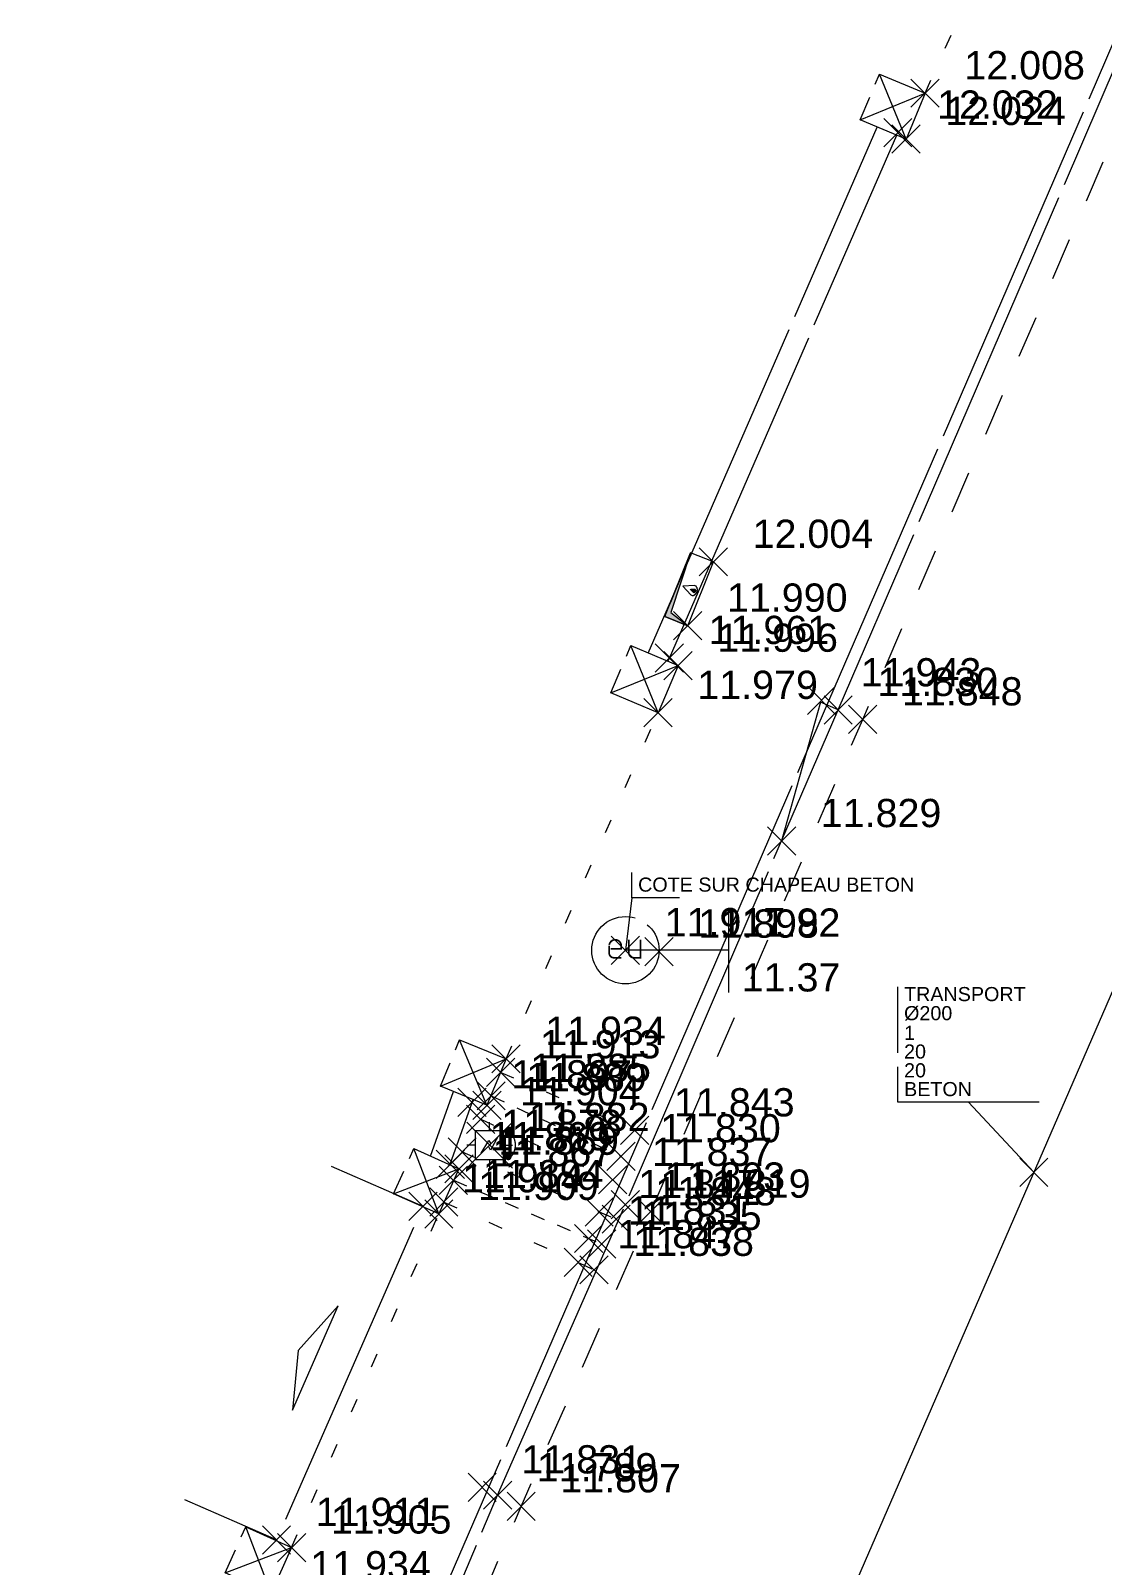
# Model space of a CAD drawing. Header units: metres. Extents: x 1224602 to 1224842, y 7187490 to 7187733.
# Drawn here: x 1224735.01 to 1224742.61, y 7187673.76 to 7187684.63 of the extents above; entities that cross this region are included whole.
import ezdxf
from ezdxf.enums import TextEntityAlignment as Align

# ---------------------------------------------------------------- set-up
doc = ezdxf.new("R2010")
doc.units = ezdxf.units.M
doc.header["$PDMODE"] = 3
doc.header["$PDSIZE"] = 0.1
for name, pattern in [('LL_0822', [2.5, 2.5, 0]), ('LL_0824', [0.35, 0.1, -0.25]), ('LL_0827', [0.2, 0.1, -0.1]), ('LL_0829', [0.6, 0.3, -0.3]), ('SL_1146', [2.5, 2.5, 0]), ('Socle_Continu', [2.5, 2.5, 0]), ('YL_2901', [2.5, 2.5, 0])]:
    doc.linetypes.add(name, pattern=pattern)
for name, color, linetype, lineweight in [('CLOTU_SCS', 212, 'Socle_Continu', 13), ('ELECT_SCS', 1, 'Socle_Continu', 13), ('GAZFL_SCS', 40, 'Socle_Continu', 13), ('SIGTA_SCI', 7, 'Socle_Continu', 13), ('SIGTO_SCI', 255, 'Socle_Continu', 13), ('VOIRI_SCS', 7, 'Socle_Continu', 13)]:
    doc.layers.add(name, color=color, linetype=linetype, lineweight=lineweight)
for name, color, linetype, lineweight, true_color in [('EAUUS_PSI', 7, 'Socle_Continu', 13, 0x7f3f00), ('EAUUS_SCI', 7, 'Socle_Continu', 13, 0x7f3f00), ('EAUUS_SCS', 7, 'Socle_Continu', 13, 0x7f3f00), ('EAUUS_SCT', 7, 'Socle_Continu', 13, 0x7f3f00), ('SIGTS_PSS', 7, 'Socle_Continu', 13, 0x9966cc)]:
    doc.layers.add(name, color=color, linetype=linetype, lineweight=lineweight, true_color=true_color)
doc.styles.add('Reseaux', font='arial.ttf')
doc.styles.get("Standard").update_dxf_attribs({"font": 'arial.ttf'})
doc.linetypes.add('CL_0181', pattern='A,3,-0.15,0.4,-0.381,["eu",Standard,S=0.254,R=0,X=-0.2,Y=-0.1],-0.381,0.4,-0.15', length=4.862)

# ---------------------------------------------------------------- blocks, each defined once
blk = doc.blocks.new('YP_1521')
at = {"layer": 'SIGTO_SCI', "color": 7, "linetype": 'Socle_Continu'}
blk.add_point((0, 0), dxfattribs=at)
at = {"layer": 'SIGTA_SCI', "linetype": 'Socle_Continu'}
blk.add_attdef('ALT', (0.278, 0.099), '', height=0.2, dxfattribs=at)
at = {"layer": 'SIGTA_SCI', "linetype": 'Socle_Continu', "flags": 9}
blk.add_attdef('CALQUE_ALT', (1.69, -1.18), '', height=0.2, dxfattribs=at)
at = {"layer": 'SIGTO_SCI', "linetype": 'Socle_Continu', "flags": 9}
for tag, p in [('ID', (1.69, 0.105)), ('NATURE', (1.69, -0.216)), ('FAMILLE', (1.69, -0.538)), ('CALQUE', (1.69, -0.859)), ('PCRS', (1.69, -1.823))]:
    blk.add_attdef(tag, p, '', height=0.2, dxfattribs=at)
blk = doc.blocks.new('FP_0404')
at = {"layer": 'ELECT_SCS', "linetype": 'Socle_Continu'}
h = blk.add_hatch(color=91, dxfattribs=at)
edge = h.paths.add_edge_path()
edge.add_ellipse((0.264, 0.162), major_axis=(-0.0287, 0.0287), ratio=1, start_angle=-135, end_angle=45, ccw=False)
edge.add_ellipse((0.264, 0.162), major_axis=(-0.0287, 0.0287), ratio=1, start_angle=45, end_angle=225, ccw=False)
h = blk.add_hatch(color=91, dxfattribs=at)
edge = h.paths.add_edge_path()
edge.add_ellipse((0.264, -0.163), major_axis=(-0.0287, 0.0287), ratio=1, start_angle=-135, end_angle=45, ccw=False)
edge.add_ellipse((0.264, -0.163), major_axis=(-0.0287, 0.0287), ratio=1, start_angle=45, end_angle=225, ccw=False)
at = {"layer": 'ELECT_SCS', "color": 193, "linetype": 'Socle_Continu'}
for p, q in [((-0.325, 0.325), (-0.203, 0.203)), ((0, 0.203), (0, 0.325)), ((0.203, 0.203), (0.325, 0.325)), ((-0.203, 0), (-0.325, 0)), ((-0.203, -0.203), (-0.325, -0.325)), ((0, -0.203), (0, -0.325)), ((0.203, 0), (0.325, 0)), ((0.325, -0.325), (0.203, -0.203))]:
    blk.add_line(p, q, dxfattribs=at)
at = {"layer": 'ELECT_SCS', "color": 91, "linetype": 'Socle_Continu', "flags": 128}
blk.add_lwpolyline([(-0.203, -0.203), (0.203, -0.203), (0.203, 0.203), (-0.203, 0.203)], close=True, dxfattribs=at)
at = {"layer": 'ELECT_SCS', "linetype": 'Socle_Continu', "flags": 128}
blk.add_lwpolyline([(-0.119, -0.115), (-0.014, 0.066), (0.015, 0.019), (0.115, 0.117), (0.012, -0.071), (-0.016, -0.017), (-0.119, -0.115)], dxfattribs=at)
at = {"layer": 'ELECT_SCS', "color": 91, "linetype": 'Socle_Continu'}
for points in [[(0.305, 0.162, 0.098491), (0.302, 0.178, 0.098491), (0.293, 0.191, 0.098491), (0.28, 0.2, 0.098491), (0.264, 0.203, 0.098491), (0.249, 0.2, 0.098491), (0.235, 0.191, 0.098491), (0.227, 0.178, 0.098491), (0.223, 0.162, 0.098491)], [(0.223, 0.162, 0.098491), (0.227, 0.147, 0.098491), (0.235, 0.134, 0.098491), (0.249, 0.125, 0.098491), (0.264, 0.122, 0.098491), (0.28, 0.125, 0.098491), (0.293, 0.134, 0.098491), (0.302, 0.147, 0.098491), (0.305, 0.162, 0.098491)], [(0.305, -0.163, 0.081301), (0.347, -0.095, 0.098491), (0.366, 0, 0.098491), (0.347, 0.095, 0.081301), (0.305, 0.162, 0.098491)], [(0.305, -0.163, 0.098491), (0.302, -0.147, 0.098491), (0.293, -0.134, 0.098491), (0.28, -0.125, 0.098491), (0.264, -0.122, 0.098491), (0.249, -0.125, 0.098491), (0.235, -0.134, 0.098491), (0.227, -0.147, 0.098491), (0.223, -0.163, 0.098491)], [(0.223, -0.163, 0.098491), (0.227, -0.178, 0.098491), (0.235, -0.191, 0.098491), (0.249, -0.2, 0.098491), (0.264, -0.203, 0.098491), (0.28, -0.2, 0.098491), (0.293, -0.191, 0.098491), (0.302, -0.178, 0.098491), (0.305, -0.163, 0.098491)]]:
    blk.add_lwpolyline(points, format="xyb", dxfattribs=at)
at = {"layer": 'ELECT_SCS', "linetype": 'Socle_Continu', "flags": 9}
for tag, p in [('ID', (0.868, 0.47)), ('NATURE', (0.868, 0.148)), ('FAMILLE', (0.868, -0.173)), ('CALQUE', (0.868, -0.494)), ('PCRS', (0.868, -0.815))]:
    blk.add_attdef(tag, p, '', height=0.2, dxfattribs=at)
blk = doc.blocks.new('SP_1162')
at = {"layer": 'CLOTU_SCS', "linetype": 'Socle_Continu'}
for p, q in [((0, 0), (1, 1)), ((0, 1), (1, 0))]:
    blk.add_line(p, q, dxfattribs=at)
at = {"layer": 'CLOTU_SCS', "linetype": 'Socle_Continu', "flags": 128}
blk.add_lwpolyline([(1, 0), (0, 0), (0, 1), (1, 1)], close=True, dxfattribs=at)
at = {"layer": 'CLOTU_SCS', "linetype": 'Socle_Continu', "flags": 9}
for tag, p in [('ID', (1.089, 0.299)), ('NATURE', (1.089, -0.022)), ('FAMILLE', (1.089, -0.344)), ('CALQUE', (1.089, -0.665)), ('PCRS', (1.089, -0.986))]:
    blk.add_attdef(tag, p, '', height=0.2, dxfattribs=at)
blk = doc.blocks.new('SP_1161')
at = {"layer": 'CLOTU_SCS', "linetype": 'Socle_Continu'}
for p, q in [((0, 0), (0, 0.2745)), ((1, 0.2745), (1, 0)), ((0.5, 0.1545), (0.3438, 0.103)), ((0.6563, 0.103), (0.5, 0.1545)), ((0.3438, 0.103), (0.6563, 0.103)), ((0.0625, 0), (0.9375, 0))]:
    blk.add_line(p, q, dxfattribs=at)
at = {"layer": 'CLOTU_SCS', "linetype": 'Socle_Continu', "flags": 9}
for tag, p in [('ID', (1.3598, 0.3853)), ('NATURE', (1.3598, 0.0641)), ('FAMILLE', (1.3598, -0.2572)), ('CALQUE', (1.3598, -0.5785)), ('PCRS', (1.3598, -0.8998))]:
    blk.add_attdef(tag, p, '', height=0.2, dxfattribs=at)
blk = doc.blocks.new('CP_0162')
at = {"layer": 'EAUUS_SCS', "linetype": 'Socle_Continu', "const_width": 0.025, "flags": 128}
for points in [[(-0.063, -0.111), (-0.174, -0.111, -0.405328), (-0.241, -0.045), (-0.241, 0.067, -0.999132), (-0.063, 0.067), (-0.063, 0.022), (-0.218, 0.022)], [(0.048, 0.155), (0.048, -0.034, 0.410802), (0.125, -0.111), (0.225, -0.111), (0.225, 0.155)]]:
    blk.add_lwpolyline(points, format="xyb", dxfattribs=at)
at = {"layer": 'EAUUS_SCS', "linetype": 'Socle_Continu'}
blk.add_circle((0, 0), 0.5, dxfattribs=at)
at = {"layer": 'EAUUS_SCS', "linetype": 'Socle_Continu', "flags": 9}
for tag, p in [('ID', (0.918, 0.522)), ('NATURE', (0.918, 0.2)), ('FAMILLE', (0.918, -0.121)), ('CALQUE', (0.918, -0.442)), ('PCRS', (0.918, -0.763))]:
    blk.add_attdef(tag, p, '', height=0.2, dxfattribs=at)
blk = doc.blocks.new('LP_0842')
at = {"layer": 'VOIRI_SCS', "linetype": 'Socle_Continu', "flags": 128}
blk.add_lwpolyline([(1, 0), (1, 0.5), (0, 0)], dxfattribs=at)
at = {"layer": 'VOIRI_SCS', "linetype": 'Socle_Continu', "flags": 9}
for tag, p in [('ID', (1.488, 0.614)), ('NATURE', (1.488, 0.292)), ('FAMILLE', (1.488, -0.029)), ('CALQUE', (1.488, -0.35)), ('PCRS', (1.488, -0.672))]:
    blk.add_attdef(tag, p, '', height=0.2, dxfattribs=at)
blk = doc.blocks.new('JP_0703')
at = {"layer": 'GAZFL_SCS', "linetype": 'Socle_Continu'}
blk.add_hatch(color=256, dxfattribs=at).paths.add_polyline_path([(0, 0), (0, 0.359), (1, 0.359), (0.088, 0.3)])
h = blk.add_hatch(color=256, dxfattribs=at)
edge = h.paths.add_edge_path()
edge.add_line((0.505, 0.179), (0.471, 0.106))
edge.add_line((0.471, 0.106), (0.471, 0.096))
edge.add_ellipse((0.505, 0.099), major_axis=(-0.0336, 0), ratio=0.758629, start_angle=5.446, end_angle=174.554)
edge.add_line((0.538, 0.096), (0.538, 0.106))
edge.add_line((0.538, 0.106), (0.505, 0.179))
at = {"layer": 'GAZFL_SCS', "linetype": 'Socle_Continu', "flags": 128}
blk.add_lwpolyline([(0, 0.359), (0, 0), (1, 0), (1, 0.359)], close=True, dxfattribs=at)
at = {"layer": 'GAZFL_SCS', "linetype": 'Socle_Continu'}
blk.add_lwpolyline([(0, 0), (0, 0.359), (1, 0.359), (0.088, 0.3)], close=True, dxfattribs=at)
blk.add_lwpolyline([(0.578, 0.106), (0.578, 0.124), (0.505, 0.281), (0.432, 0.124), (0.432, 0.106, 0.066358), (0.436, 0.095, 0.1059), (0.452, 0.076, 0.086348), (0.476, 0.064, 0.076263), (0.505, 0.059, 0.076263), (0.534, 0.064, 0.086348), (0.557, 0.076, 0.1059), (0.574, 0.095, 0.066358)], format="xyb", close=True, dxfattribs=at)
at = {"layer": 'GAZFL_SCS', "linetype": 'Socle_Continu', "flags": 9}
for tag, p in [('ID', (1.013, 0.696)), ('NATURE', (1.013, 0.374)), ('FAMILLE', (1.013, 0.053)), ('CALQUE', (1.013, -0.268)), ('PCRS', (1.013, -0.589))]:
    blk.add_attdef(tag, p, '', height=0.2, dxfattribs=at)
blk = doc.blocks.new('*U81')
at = {"layer": 'EAUUS_SCI', "linetype": 'Socle_Continu'}
blk.add_line((-0.926, 0.992), (0, 0), dxfattribs=at)
at = {"layer": 'EAUUS_SCI', "linetype": 'Socle_Continu', "flags": 128}
blk.add_lwpolyline([(0.074, 0.992), (-1.926, 0.992), (-1.926, 2.63)], dxfattribs=at)
at = {"layer": 'EAUUS_SCI', "linetype": 'Socle_Continu'}
blk.add_point((0, 0), dxfattribs=at)
for tag, p in [('TYPE', (-1.838, 2.425)), ('DIAM', (-1.838, 2.155)), ('NBR', (-1.838, 1.876)), ('LARG', (-1.838, 1.611)), ('HAUT', (-1.838, 1.345)), ('MATER', (-1.838, 1.079))]:
    blk.add_attdef(tag, p, '', height=0.2, dxfattribs=at)
at = {"layer": 'EAUUS_SCI', "linetype": 'Socle_Continu', "flags": 9}
for tag, p in [('ID', (2.47, 1.418)), ('NATURE', (2.47, 1.097)), ('FAMILLE', (2.47, 0.776)), ('CALQUE', (2.47, 0.454))]:
    blk.add_attdef(tag, p, '', height=0.2, dxfattribs=at)
blk = doc.blocks.new('*U83')
at = {"layer": 'EAUUS_SCI', "linetype": 'Socle_Continu'}
blk.add_line((0.091, 0.743), (0, 0), dxfattribs=at)
at = {"layer": 'EAUUS_SCI', "linetype": 'Socle_Continu', "flags": 128}
blk.add_lwpolyline([(0.764, 0.743), (0.091, 0.743), (0.091, 1.1)], dxfattribs=at)
at = {"layer": 'EAUUS_SCI', "linetype": 'Socle_Continu'}
blk.add_point((0, 0), dxfattribs=at)
blk.add_attdef('TXT', (0.179, 0.83), '', height=0.2, dxfattribs=at)
at = {"layer": 'EAUUS_SCI', "linetype": 'Socle_Continu', "flags": 9}
for tag, p in [('ID', (1.967, 0.144)), ('NATURE', (1.967, -0.177)), ('FAMILLE', (1.967, -0.499)), ('CALQUE', (1.967, -0.82)), ('PCRS', (1.967, -1.141))]:
    blk.add_attdef(tag, p, '', height=0.2, dxfattribs=at)
blk = doc.blocks.new('CP_2101')
at = {"layer": 'EAUUS_PSI', "linetype": 'Socle_Continu'}
blk.add_line((0.733, 0), (0, 0), dxfattribs=at)
at = {"layer": 'EAUUS_PSI', "linetype": 'Socle_Continu', "flags": 128}
blk.add_lwpolyline([(0.733, -0.3), (0.733, 0.3)], dxfattribs=at)
at = {"layer": 'EAUUS_PSI', "linetype": 'Socle_Continu'}
blk.add_point((0, 0), dxfattribs=at)
at = {"layer": 'EAUUS_PSI', "linetype": 'Socle_Continu', "style": 'Reseaux', "flags": 9}
for tag, p in [('ID', (2.525, 0.541)), ('NATURE', (2.525, 0.22))]:
    blk.add_attdef(tag, p, '', height=0.2, dxfattribs=at)
at = {"layer": 'EAUUS_PSI', "linetype": 'Socle_Continu'}
for tag, p in [('TAMPON', (0.824, 0.196)), ('RADIER', (0.824, -0.192))]:
    blk.add_attdef(tag, text='', height=0.2, dxfattribs=at).set_placement(p, align=Align.MIDDLE_LEFT)
at = {"layer": 'EAUUS_PSI', "linetype": 'Socle_Continu', "flags": 9}
for tag, p in [('FAMILLE', (2.525, -0.101)), ('CALQUE', (2.525, -0.423))]:
    blk.add_attdef(tag, p, '', height=0.2, dxfattribs=at)

msp = doc.modelspace()

# ---------------------------------------------------------------- linework, layer by layer
at = {"layer": 'CLOTU_SCS', "linetype": 'SL_1146', "flags": 128}
for points in [[(1224739.39, 7187680.222), (1224741.012, 7187683.948)], [(1224739.528, 7187680.163), (1224739.539, 7187680.187), (1224741.151, 7187683.891)], [(1224737.848, 7187676.658), (1224738.009, 7187677.117)], [(1224737.987, 7187676.601), (1224738.141, 7187677.039), (1224738.148, 7187677.06)]]:
    msp.add_lwpolyline(points, dxfattribs=at)
at = {"layer": 'EAUUS_SCT', "linetype": 'CL_0181', "flags": 128}
msp.add_lwpolyline([(1224748.538, 7187691.322), (1224735.705, 7187661.766)], dxfattribs=at)
at = {"layer": 'SIGTS_PSS', "linetype": 'YL_2901', "flags": 128}
msp.add_lwpolyline([(1224718.643, 7187594.665), (1224724.194, 7187641.786), (1224743.464, 7187686.347), (1224774.759, 7187705.496), (1224807.6, 7187693.028), (1224838.124, 7187643.847), (1224818.746, 7187610.542), (1224772.174, 7187599.12)], close=True, dxfattribs=at)
at = {"layer": 'VOIRI_SCS', "linetype": 'LL_0829', "flags": 128}
msp.add_lwpolyline([(1224719.567, 7187629.995), (1224719.57, 7187630.138), (1224719.557, 7187630.174), (1224719.588, 7187630.267), (1224719.545, 7187630.324), (1224720.833, 7187633.321), (1224721.222, 7187634.231), (1224722.181, 7187636.487), (1224722.239, 7187636.598), (1224724.439, 7187641.68), (1224725.237, 7187643.541), (1224726.46, 7187646.32), (1224727.566, 7187648.85), (1224730.462, 7187655.581), (1224732.075, 7187659.31), (1224732.999, 7187661.437), (1224737.7, 7187672.316), (1224738.489, 7187674.178), (1224739.407, 7187676.265), (1224740.909, 7187679.752), (1224744.847, 7187688.883), (1224746.288, 7187692.287), (1224746.828, 7187693.388), (1224747.113, 7187693.93), (1224747.415, 7187694.462), (1224747.655, 7187694.851), (1224747.907, 7187695.233), (1224748.171, 7187695.608), (1224748.444, 7187695.977), (1224749.016, 7187696.696), (1224749.616, 7187697.396), (1224750.235, 7187698.081), (1224750.751, 7187698.632), (1224750.866, 7187698.753), (1224751.509, 7187699.41), (1224751.84, 7187699.727), (1224752.181, 7187700.033), (1224752.671, 7187700.431), (1224753.179, 7187700.807), (1224753.701, 7187701.166), (1224753.822, 7187701.246), (1224754.231, 7187701.51), (1224754.769, 7187701.841), (1224755.314, 7187702.161), (1224755.867, 7187702.467), (1224756.427, 7187702.761), (1224756.932, 7187703.011), (1224757.443, 7187703.248), (1224757.961, 7187703.471), (1224758.484, 7187703.677), (1224759.015, 7187703.864), (1224759.552, 7187704.03), (1224759.675, 7187704.064), (1224760.097, 7187704.172), (1224760.647, 7187704.286), (1224761.144, 7187704.364), (1224761.654, 7187704.427), (1224762.647, 7187704.511), (1224769.787, 7187704.917), (1224774.773, 7187705.238), (1224778.3, 7187705.432), (1224780.33, 7187705.612), (1224781.355, 7187705.743), (1224782.557, 7187705.904), (1224783.029, 7187706.049), (1224783.512, 7187706.223, 0.052843), (1224785.935, 7187707.389, 0.067509), (1224788.15, 7187709.214, 0.080459), (1224789.883, 7187711.822, 0.049401), (1224790.869, 7187714.731, 0.061613), (1224791.137, 7187717.269), (1224791.12, 7187718.218), (1224791.032, 7187718.3), (1224790.885, 7187718.283)], format="xyb", dxfattribs=at)
at = {"layer": 'VOIRI_SCS', "linetype": 'LL_0822', "flags": 128}
msp.add_lwpolyline([(1224708.659, 7187607.529, -0.008716), (1224709.544, 7187608.747, 0.038404), (1224710.252, 7187609.856, -0.00666), (1224710.742, 7187610.742, 0.030928), (1224711.633, 7187612.556, -0.003445), (1224711.84, 7187613.044), (1224713.495, 7187616.867), (1224713.898, 7187617.802), (1224714.715, 7187619.67), (1224715.126, 7187620.596), (1224716.749, 7187624.346), (1224718.919, 7187629.362), (1224719.276, 7187630.193), (1224720.648, 7187633.389), (1224721.058, 7187634.314), (1224722.076, 7187636.668), (1224722.268, 7187637.111), (1224724.256, 7187641.759), (1224725.07, 7187643.617), (1224725.481, 7187644.541), (1224726.27, 7187646.385), (1224726.698, 7187647.323), (1224727.373, 7187648.914), (1224730.291, 7187655.662), (1224730.71, 7187656.624), (1224731.505, 7187658.475), (1224731.901, 7187659.4), (1224732.838, 7187661.527), (1224737.534, 7187672.401), (1224737.927, 7187673.325), (1224738.322, 7187674.257), (1224739.227, 7187676.315), (1224740.334, 7187678.891), (1224740.735, 7187679.819), (1224744.681, 7187688.986), (1224746.133, 7187692.369)], format="xyb", dxfattribs=at)
at = {"layer": 'VOIRI_SCS', "linetype": 'LL_0824', "flags": 128}
for points in [[(1224741.351, 7187684.188), (1224741.757, 7187685.096)], [(1224738.382, 7187677.348), (1224739.459, 7187679.799)], [(1224738.344, 7187677.252), (1224739.294, 7187676.841)], [(1224738.203, 7187676.92), (1224739.137, 7187676.491)], [(1224738.071, 7187676.688), (1224739.042, 7187676.263), (1224739.162, 7187676.212)], [(1224737.941, 7187676.333), (1224738.893, 7187675.907), (1224739.006, 7187675.853)], [(1224736.863, 7187673.886), (1224737.906, 7187676.249)]]:
    msp.add_lwpolyline(points, dxfattribs=at)
at = {"layer": 'VOIRI_SCS', "linetype": 'LL_0827', "flags": 128}
for points in [[(1224738.277, 7187677.086), (1224739.196, 7187676.658)], [(1224738.009, 7187676.488), (1224738.967, 7187676.075), (1224739.06, 7187676.036)]]:
    msp.add_lwpolyline(points, dxfattribs=at)

# ---------------------------------------------------------------- block references
at = {"layer": 'CLOTU_SCS', "color": 6, "linetype": 'Socle_Continu'}
for p, xscale, yscale, rotation in [((1224741.216, 7187683.863), 0.3512378493483734, 0.3512378493483734, 67.37226740637074), ((1224739.459, 7187679.799), 0.3628036401163517, 0.3628036401163517, 66.94932362261244), ((1224738.247, 7187677.019), 0.355795101120925, 0.355795101120925, 67.71142485154175), ((1224737.906, 7187676.249), 0.3505886745458565, 0.3505886745458565, 66.03993366888832), ((1224736.717, 7187673.562), 0.3556613960266203, 0.3556613960266203, 65.80632248855254)]:
    msp.add_blockref('SP_1162', p, dxfattribs=dict(at, xscale=xscale, yscale=yscale, rotation=rotation))
at = {"layer": 'CLOTU_SCS', "linetype": 'Socle_Continu', "xscale": 2.580891773287051, "yscale": 2.580891773287051, "rotation": 66.31264810992872}
msp.add_blockref('SP_1161', (1224736.756, 7187673.94), dxfattribs=at)
at = {"layer": 'EAUUS_PSI', "linetype": 'Socle_Continu'}
msp.add_blockref('CP_2101', (1224739.228, 7187678.117), dxfattribs=at).add_auto_attribs({'TAMPON': '11.92', 'RADIER': '11.37'})
at = {"layer": 'EAUUS_SCI', "linetype": 'Socle_Continu', "xscale": 0.5, "yscale": 0.5, "zscale": 0.5}
for name, p, values in [('*U83', (1224739.228, 7187678.117), {'TXT': 'COTE SUR CHAPEAU BETON'}), ('*U81', (1224742.121, 7187676.544), {'TYPE': 'TRANSPORT', 'DIAM': 'Ø200', 'NBR': '1', 'LARG': '20', 'HAUT': '20', 'MATER': 'BETON'})]:
    msp.add_blockref(name, p, dxfattribs=at).add_auto_attribs(values)
at = {"layer": 'EAUUS_SCS', "linetype": 'Socle_Continu', "xscale": 0.4770392691132224, "yscale": 0.4770392691132224}
msp.add_blockref('CP_0162', (1224739.228, 7187678.117), dxfattribs=at)
at = {"layer": 'ELECT_SCS', "linetype": 'Socle_Continu', "xscale": 0.5, "yscale": 0.5}
msp.add_blockref('FP_0404', (1224738.266, 7187676.737), dxfattribs=at)
at = {"layer": 'GAZFL_SCS', "linetype": 'Socle_Continu', "xscale": 0.4867264864515891, "yscale": 0.4867264864515891, "rotation": 68.0025329778485}
msp.add_blockref('JP_0703', (1224739.669, 7187680.416), dxfattribs=at)
at = {"layer": 'SIGTO_SCI', "linetype": 'Socle_Continu'}
ref = msp.add_blockref('YP_1521', (1224741.351, 7187684.188), dxfattribs=at)
ref.add_attrib('ALT', '12.008', (1224741.629, 7187684.286), dxfattribs={"layer": 'SIGTA_SCI', "linetype": 'Socle_Continu', "height": 0.2})
ref = msp.add_blockref('YP_1521', (1224741.158, 7187683.908), dxfattribs=at)
ref.add_attrib('ALT', '12.032', (1224741.436, 7187684.007), dxfattribs={"layer": 'SIGTA_SCI', "linetype": 'Socle_Continu', "height": 0.2})
ref = msp.add_blockref('YP_1521', (1224741.216, 7187683.863), dxfattribs=at)
ref.add_attrib('ALT', '12.024', (1224741.494, 7187683.962), dxfattribs={"layer": 'SIGTA_SCI', "linetype": 'Socle_Continu', "height": 0.2})
ref = msp.add_blockref('YP_1521', (1224739.851, 7187680.868), dxfattribs=at)
ref.add_attrib('ALT', '12.004', (1224740.129, 7187680.967), dxfattribs={"layer": 'SIGTA_SCI', "linetype": 'Socle_Continu', "height": 0.2})
ref = msp.add_blockref('YP_1521', (1224739.669, 7187680.416), dxfattribs=at)
ref.add_attrib('ALT', '11.990', (1224739.947, 7187680.515), dxfattribs={"layer": 'SIGTA_SCI', "linetype": 'Socle_Continu', "height": 0.2})
ref = msp.add_blockref('YP_1521', (1224739.539, 7187680.187), dxfattribs=at)
ref.add_attrib('ALT', '11.961', (1224739.817, 7187680.286), dxfattribs={"layer": 'SIGTA_SCI', "linetype": 'Socle_Continu', "height": 0.2})
ref = msp.add_blockref('YP_1521', (1224739.601, 7187680.132), dxfattribs=at)
ref.add_attrib('ALT', '11.996', (1224739.879, 7187680.231), dxfattribs={"layer": 'SIGTA_SCI', "linetype": 'Socle_Continu', "height": 0.2})
ref = msp.add_blockref('YP_1521', (1224739.459, 7187679.799), dxfattribs=at)
ref.add_attrib('ALT', '11.979', (1224739.737, 7187679.897), dxfattribs={"layer": 'SIGTA_SCI', "linetype": 'Socle_Continu', "height": 0.2})
ref = msp.add_blockref('YP_1521', (1224740.617, 7187679.887), dxfattribs=at)
ref.add_attrib('ALT', '11.943', (1224740.895, 7187679.986), dxfattribs={"layer": 'SIGTA_SCI', "linetype": 'Socle_Continu', "height": 0.2})
ref = msp.add_blockref('YP_1521', (1224740.735, 7187679.819), dxfattribs=at)
ref.add_attrib('ALT', '11.830', (1224741.013, 7187679.918), dxfattribs={"layer": 'SIGTA_SCI', "linetype": 'Socle_Continu', "height": 0.2})
ref = msp.add_blockref('YP_1521', (1224740.909, 7187679.752), dxfattribs=at)
ref.add_attrib('ALT', '11.848', (1224741.187, 7187679.851), dxfattribs={"layer": 'SIGTA_SCI', "linetype": 'Socle_Continu', "height": 0.2})
ref = msp.add_blockref('YP_1521', (1224740.334, 7187678.891), dxfattribs=at)
ref.add_attrib('ALT', '11.829', (1224740.612, 7187678.989), dxfattribs={"layer": 'SIGTA_SCI', "linetype": 'Socle_Continu', "height": 0.2})
ref = msp.add_blockref('YP_1521', (1224739.228, 7187678.117), dxfattribs=at)
ref.add_attrib('ALT', '11.917', (1224739.506, 7187678.216), dxfattribs={"layer": 'SIGTA_SCI', "linetype": 'Socle_Continu', "height": 0.2})
ref = msp.add_blockref('YP_1521', (1224739.466, 7187678.107), dxfattribs=at)
ref.add_attrib('ALT', '11.898', (1224739.744, 7187678.206), dxfattribs={"layer": 'SIGTA_SCI', "linetype": 'Socle_Continu', "height": 0.2})
ref = msp.add_blockref('YP_1521', (1224738.382, 7187677.348), dxfattribs=at)
ref.add_attrib('ALT', '11.934', (1224738.66, 7187677.447), dxfattribs={"layer": 'SIGTA_SCI', "linetype": 'Socle_Continu', "height": 0.2})
ref = msp.add_blockref('YP_1521', (1224738.344, 7187677.252), dxfattribs=at)
ref.add_attrib('ALT', '11.913', (1224738.622, 7187677.351), dxfattribs={"layer": 'SIGTA_SCI', "linetype": 'Socle_Continu', "height": 0.2})
ref = msp.add_blockref('YP_1521', (1224738.277, 7187677.086), dxfattribs=at)
ref.add_attrib('ALT', '11.885', (1224738.554, 7187677.184), dxfattribs={"layer": 'SIGTA_SCI', "linetype": 'Socle_Continu', "height": 0.2})
ref = msp.add_blockref('YP_1521', (1224738.141, 7187677.039), dxfattribs=at)
ref.add_attrib('ALT', '11.897', (1224738.419, 7187677.138), dxfattribs={"layer": 'SIGTA_SCI', "linetype": 'Socle_Continu', "height": 0.2})
ref = msp.add_blockref('YP_1521', (1224738.247, 7187677.019), dxfattribs=at)
ref.add_attrib('ALT', '11.889', (1224738.525, 7187677.118), dxfattribs={"layer": 'SIGTA_SCI', "linetype": 'Socle_Continu', "height": 0.2})
ref = msp.add_blockref('YP_1521', (1224738.203, 7187676.92), dxfattribs=at)
ref.add_attrib('ALT', '11.904', (1224738.481, 7187677.019), dxfattribs={"layer": 'SIGTA_SCI', "linetype": 'Socle_Continu', "height": 0.2})
ref = msp.add_blockref('YP_1521', (1224739.294, 7187676.841), dxfattribs=at)
ref.add_attrib('ALT', '11.843', (1224739.572, 7187676.94), dxfattribs={"layer": 'SIGTA_SCI', "linetype": 'Socle_Continu', "height": 0.2})
ref = msp.add_blockref('YP_1521', (1224738.071, 7187676.688), dxfattribs=at)
ref.add_attrib('ALT', '11.878', (1224738.348, 7187676.787), dxfattribs={"layer": 'SIGTA_SCI', "linetype": 'Socle_Continu', "height": 0.2})
ref = msp.add_blockref('YP_1521', (1224738.266, 7187676.737), dxfattribs=at)
ref.add_attrib('ALT', '11.882', (1224738.544, 7187676.836), dxfattribs={"layer": 'SIGTA_SCI', "linetype": 'Socle_Continu', "height": 0.2})
ref = msp.add_blockref('YP_1521', (1224739.196, 7187676.658), dxfattribs=at)
ref.add_attrib('ALT', '11.830', (1224739.474, 7187676.756), dxfattribs={"layer": 'SIGTA_SCI', "linetype": 'Socle_Continu', "height": 0.2})
ref = msp.add_blockref('YP_1521', (1224737.987, 7187676.601), dxfattribs=at)
ref.add_attrib('ALT', '11.869', (1224738.265, 7187676.7), dxfattribs={"layer": 'SIGTA_SCI', "linetype": 'Socle_Continu', "height": 0.2})
ref = msp.add_blockref('YP_1521', (1224738.049, 7187676.569), dxfattribs=at)
ref.add_attrib('ALT', '11.869', (1224738.327, 7187676.668), dxfattribs={"layer": 'SIGTA_SCI', "linetype": 'Socle_Continu', "height": 0.2})
ref = msp.add_blockref('YP_1521', (1224738.009, 7187676.488), dxfattribs=at)
ref.add_attrib('ALT', '11.867', (1224738.287, 7187676.587), dxfattribs={"layer": 'SIGTA_SCI', "linetype": 'Socle_Continu', "height": 0.2})
ref = msp.add_blockref('YP_1521', (1224739.137, 7187676.491), dxfattribs=at)
ref.add_attrib('ALT', '11.837', (1224739.415, 7187676.589), dxfattribs={"layer": 'SIGTA_SCI', "linetype": 'Socle_Continu', "height": 0.2})
ref = msp.add_blockref('YP_1521', (1224737.941, 7187676.333), dxfattribs=at)
ref.add_attrib('ALT', '11.894', (1224738.219, 7187676.432), dxfattribs={"layer": 'SIGTA_SCI', "linetype": 'Socle_Continu', "height": 0.2})
ref = msp.add_blockref('YP_1521', (1224737.793, 7187676.303), dxfattribs=at)
ref.add_attrib('ALT', '11.914', (1224738.071, 7187676.402), dxfattribs={"layer": 'SIGTA_SCI', "linetype": 'Socle_Continu', "height": 0.2})
ref = msp.add_blockref('YP_1521', (1224737.906, 7187676.249), dxfattribs=at)
ref.add_attrib('ALT', '11.909', (1224738.184, 7187676.348), dxfattribs={"layer": 'SIGTA_SCI', "linetype": 'Socle_Continu', "height": 0.2})
ref = msp.add_blockref('YP_1521', (1224739.042, 7187676.263), dxfattribs=at)
ref.add_attrib('ALT', '11.847', (1224739.319, 7187676.361), dxfattribs={"layer": 'SIGTA_SCI', "linetype": 'Socle_Continu', "height": 0.2})
ref = msp.add_blockref('YP_1521', (1224739.162, 7187676.212), dxfattribs=at)
ref.add_attrib('ALT', '11.848', (1224739.44, 7187676.31), dxfattribs={"layer": 'SIGTA_SCI', "linetype": 'Socle_Continu', "height": 0.2})
ref = msp.add_blockref('YP_1521', (1224739.227, 7187676.315), dxfattribs=at)
ref.add_attrib('ALT', '11.803', (1224739.505, 7187676.414), dxfattribs={"layer": 'SIGTA_SCI', "linetype": 'Socle_Continu', "height": 0.2})
ref = msp.add_blockref('YP_1521', (1224739.407, 7187676.265), dxfattribs=at)
ref.add_attrib('ALT', '11.819', (1224739.685, 7187676.364), dxfattribs={"layer": 'SIGTA_SCI', "linetype": 'Socle_Continu', "height": 0.2})
ref = msp.add_blockref('YP_1521', (1224738.967, 7187676.075), dxfattribs=at)
ref.add_attrib('ALT', '11.831', (1224739.245, 7187676.174), dxfattribs={"layer": 'SIGTA_SCI', "linetype": 'Socle_Continu', "height": 0.2})
ref = msp.add_blockref('YP_1521', (1224739.06, 7187676.036), dxfattribs=at)
ref.add_attrib('ALT', '11.835', (1224739.338, 7187676.135), dxfattribs={"layer": 'SIGTA_SCI', "linetype": 'Socle_Continu', "height": 0.2})
ref = msp.add_blockref('YP_1521', (1224738.893, 7187675.907), dxfattribs=at)
ref.add_attrib('ALT', '11.847', (1224739.171, 7187676.006), dxfattribs={"layer": 'SIGTA_SCI', "linetype": 'Socle_Continu', "height": 0.2})
ref = msp.add_blockref('YP_1521', (1224739.006, 7187675.853), dxfattribs=at)
ref.add_attrib('ALT', '11.838', (1224739.284, 7187675.952), dxfattribs={"layer": 'SIGTA_SCI', "linetype": 'Socle_Continu', "height": 0.2})
ref = msp.add_blockref('YP_1521', (1224738.213, 7187674.313), dxfattribs=at)
ref.add_attrib('ALT', '11.831', (1224738.491, 7187674.411), dxfattribs={"layer": 'SIGTA_SCI', "linetype": 'Socle_Continu', "height": 0.2})
ref = msp.add_blockref('YP_1521', (1224738.322, 7187674.257), dxfattribs=at)
ref.add_attrib('ALT', '11.789', (1224738.6, 7187674.355), dxfattribs={"layer": 'SIGTA_SCI', "linetype": 'Socle_Continu', "height": 0.2})
ref = msp.add_blockref('YP_1521', (1224738.489, 7187674.178), dxfattribs=at)
ref.add_attrib('ALT', '11.807', (1224738.767, 7187674.277), dxfattribs={"layer": 'SIGTA_SCI', "linetype": 'Socle_Continu', "height": 0.2})
ref = msp.add_blockref('YP_1521', (1224736.756, 7187673.94), dxfattribs=at)
ref.add_attrib('ALT', '11.911', (1224737.034, 7187674.039), dxfattribs={"layer": 'SIGTA_SCI', "linetype": 'Socle_Continu', "height": 0.2})
ref = msp.add_blockref('YP_1521', (1224736.863, 7187673.886), dxfattribs=at)
ref.add_attrib('ALT', '11.905', (1224737.141, 7187673.985), dxfattribs={"layer": 'SIGTA_SCI', "linetype": 'Socle_Continu', "height": 0.2})
ref = msp.add_blockref('YP_1521', (1224736.717, 7187673.562), dxfattribs=at)
ref.add_attrib('ALT', '11.934', (1224736.995, 7187673.661), dxfattribs={"layer": 'SIGTA_SCI', "linetype": 'Socle_Continu', "height": 0.2})
at = {"layer": 'VOIRI_SCS', "linetype": 'Socle_Continu', "xscale": 1.0118, "yscale": 0.2717382330000556, "zscale": 2.000000002711777, "rotation": 66.63558855425153}
msp.add_blockref('LP_0842', (1224740.334, 7187678.891), dxfattribs=at)

doc.saveas('drawing.dxf')
